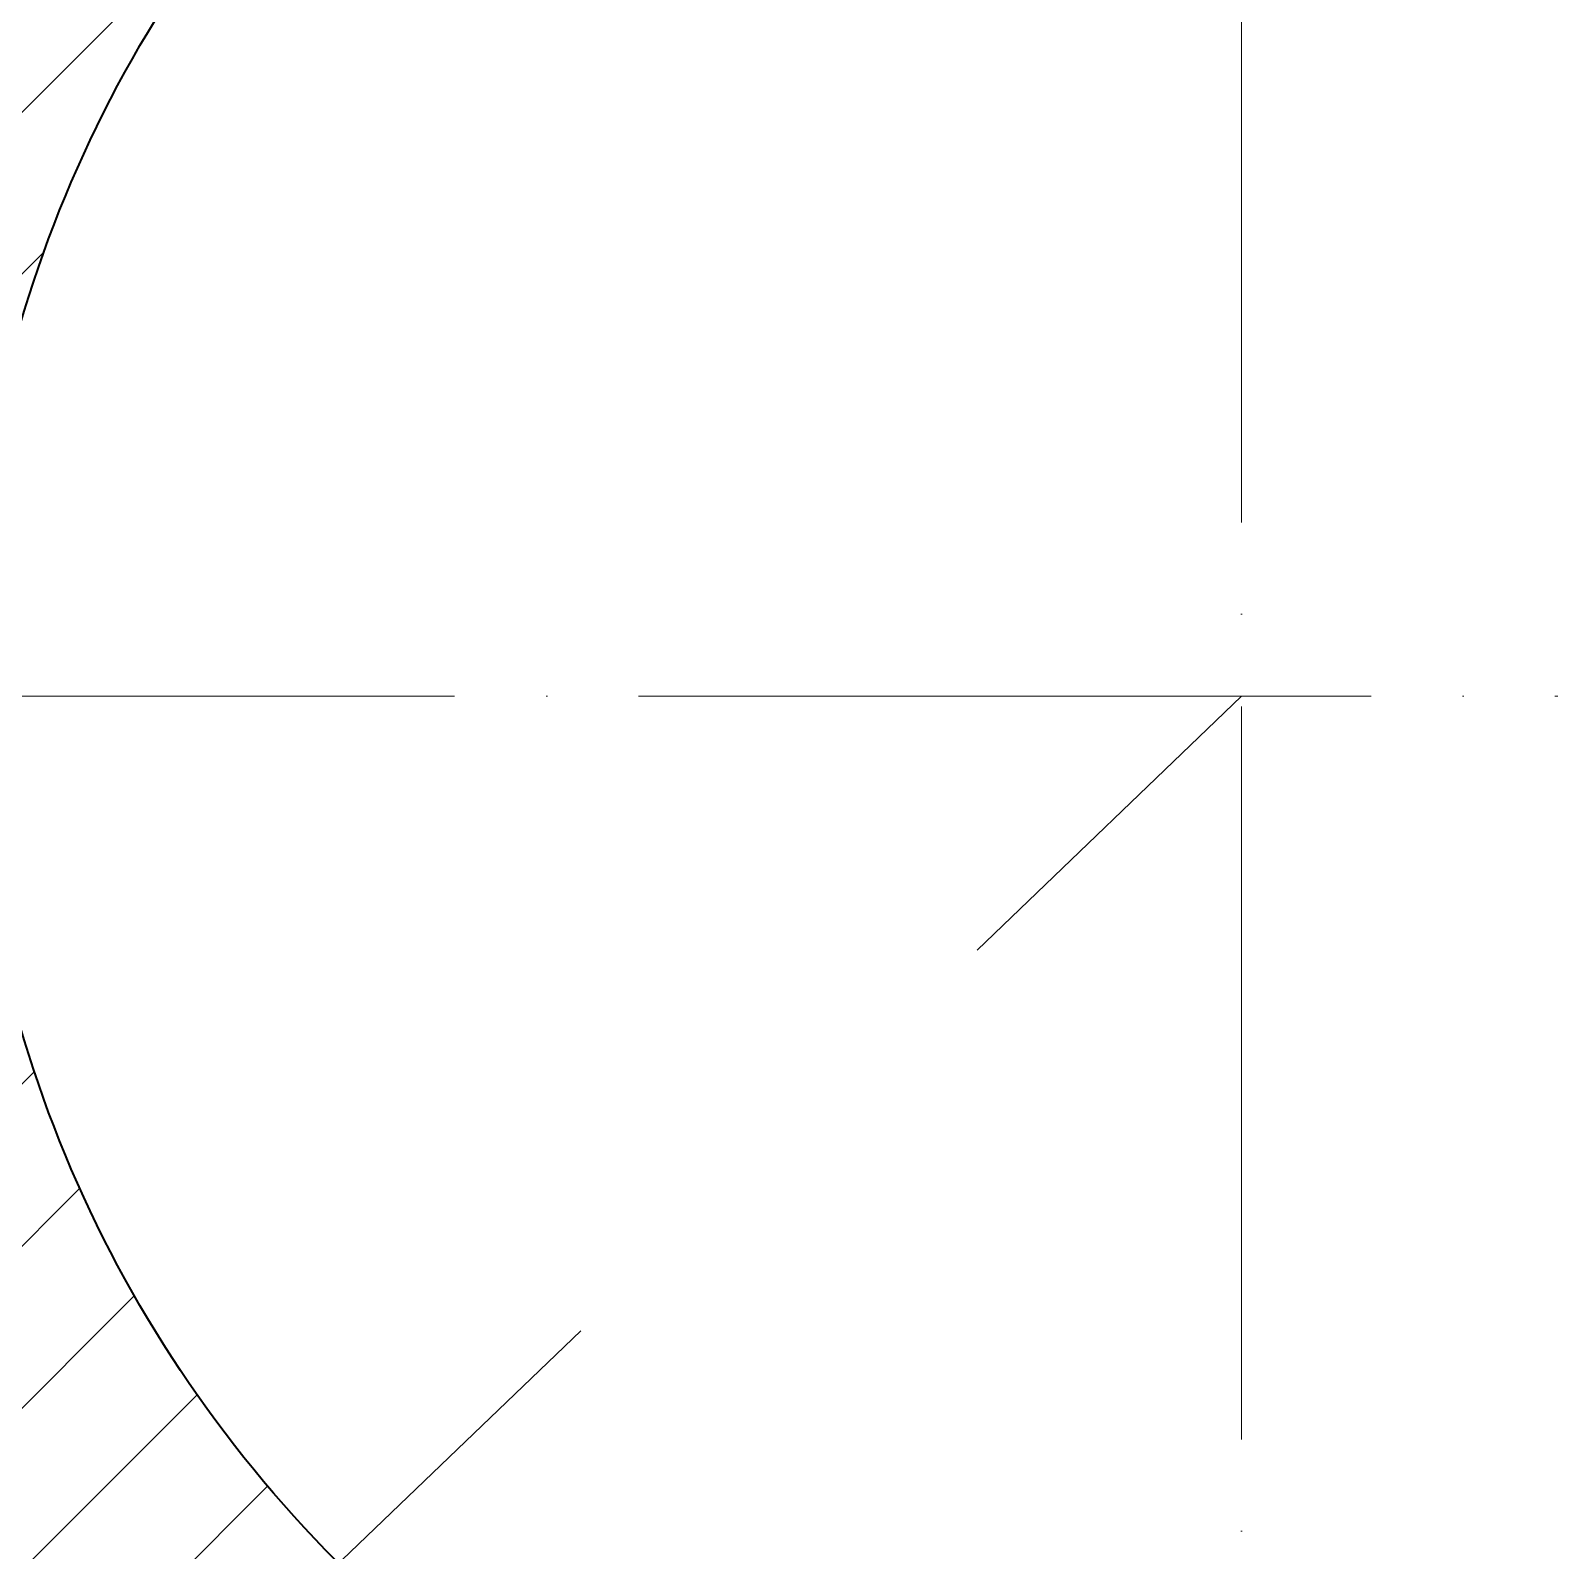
# Model space of a CAD drawing. Header units: millimetres. Extents: x 542654 to 551203, y 315718 to 321804.
# Drawn here: x 548864.7 to 549113.5, y 320551.6 to 320800.5 of the extents above; entities that cross this region are included whole.
import ezdxf

# ---------------------------------------------------------------- set-up
doc = ezdxf.new("R2010")
doc.units = ezdxf.units.MM
doc.linetypes.add('ACAD_ISO03W100', pattern=[30, 12, -18])
doc.linetypes.add('ACAD_ISO04W100', pattern=[30, 24, -3, 0, -3])
doc.layers.add('cad-block.com', color=250, linetype='Continuous')

msp = doc.modelspace()

# ---------------------------------------------------------------- hatches: boundary and pattern name
at = {"layer": 'cad-block.com', "true_color": 0x000000}
h = msp.add_hatch(dxfattribs=at)
h.set_pattern_fill('ANSI31', color=18, scale=150, style=0)
h.set_pattern_definition([(44.99999999999999, (-1130289.92819479, -83054.89975470159), (-13.25825214724777, 13.25825214724777), [])])
edge = h.paths.add_edge_path()
edge.add_line((549295.3502394432, 320691.5106262274), (549265.0349597755, 320691.5106262274))
edge.add_arc((549059.9646969392, 320694.8956410044), 205.098198492298, 269.99938147343465, 359.05432681606516, ccw=False)
edge.add_arc((549059.9602687354, 320694.8956410047), 205.0981984923021, 180, 270.00061852666295, ccw=False)
edge.add_arc((549059.9602687354, 320694.8956410051), 205.0981984919636, 89.99938147333711, 180.0000000000975, ccw=False)
edge.add_arc((549059.9646969378, 320694.8956410051), 205.0981984919529, 89.13139925986889, 90.00061852617512, ccw=False)
edge.add_line((549063.0738547991, 320899.9702717179), (549063.0738547991, 320930.2460656911))
edge.add_arc((549059.9602703311, 320952.5678236369), 22.5378633865556, 270, 277.94075400922486, ccw=False)
edge.add_arc((549059.9602703311, 320952.5678236369), 22.53786338653299, 182.5065500488923, 270, ccw=False)
edge.add_arc((549059.960270233, 320694.8956421185), 257.6721815134787, 95.01310009446473, 95.84570678451092)
edge.add_arc((549026.9769038995, 320945.4118236154), 8.902075436739691, 40.79360237167856, 154.2074251742295)
edge.add_arc((549059.9602026441, 320694.896052318), 257.6717657870512, 99.15532044960189, 99.93082050326147)
edge.add_arc((548993.5240947681, 320943.8049812905), 22.53786338807205, -162.6736691565967, 12.562441612312512, ccw=False)
edge.add_arc((549059.9602702291, 320694.8956415018), 257.6721821206606, 109.9579529468539, 110.8457065872288)
edge.add_arc((548963.2624264631, 320928.3389676984), 8.90207626530273, 55.79360504823717, 169.2074222942567)
edge.add_arc((549059.951445596, 320694.9151472888), 257.6507731298541, 114.1553052169651, 114.903976463756)
edge.add_arc((548931.3856592408, 320918.3526793521), 22.53786338786781, -147.23597142888912, 27.067224660372574, ccw=False)
edge.add_arc((549059.9602440856, 320694.8956778331), 257.6721373788566, 124.9273256208859, 125.845706625749)
edge.add_arc((548906.1377467347, 320895.357335625), 8.90207626544567, 70.79360505078945, 184.2074222946392)
edge.add_arc((549059.9603323663, 320694.8955654978), 257.6722803167949, 129.1553208344293, 129.9719295723273)
edge.add_arc((548877.8061282537, 320877.1449941859), 22.53786338803598, -132.50839783938852, 42.478457488995275, ccw=False)
edge.add_arc((549059.9603172013, 320694.895602719), 257.6722430915866, 139.9981299854052, 140.8457065329401)
edge.add_arc((548859.4958177847, 320848.7145703535), 8.90207626506134, 85.79360504758253, 199.2074222969938)
edge.add_arc((549059.9483936958, 320694.9041554375), 257.657569309404, 144.1553089525024, 144.9881878688959)
edge.add_arc((548837.1548503542, 320823.5095043951), 22.5378634081106, -118.52905506286521, 58.537889106907016, ccw=False)
edge.add_arc((549059.9602659917, 320694.8956431863), 257.6721776833925, 155.0206835545508, 155.8457065966128)
edge.add_arc((548826.5152099938, 320791.5892992553), 8.902076265433163, 100.7936050484336, 214.2074222933218)
edge.add_arc((549059.9602709402, 320694.895640933), 257.6721831218728, 159.1553207616352, 160.038397984689)
edge.add_arc((548811.0670050352, 320761.3439772318), 22.53786341597088, -102.59739950892299, 72.70155670909872, ccw=False)
edge.add_arc((549059.3028025426, 320695.0061855168), 257.0055016575831, 170.0647475199777, 170.846718208902)
edge.add_arc((548809.4434967518, 320727.8745152298), 8.902075714178846, 115.7936033535497, 229.2074239862133)
edge.add_arc((549059.9602722527, 320694.8956409743), 257.6721844003948, 174.1553206907866, 174.9868998939646)
edge.add_arc((548801.3098420047, 320692.9217979315), 24.56876146915646, 4.608082949052516, 85.41516163115381, ccw=False)
edge.add_arc((548801.3098420047, 320696.8694840778), 24.56876146916632, 274.58483836883, 355.3919170507445, ccw=False)
edge.add_arc((549059.9602722527, 320694.8956410349), 257.6721844003947, 185.0131001060354, 185.8446793092134)
edge.add_arc((548809.4434967518, 320661.9167667794), 8.902075714209039, 130.7925760137867, 244.2063966464503)
edge.add_arc((549059.3028025426, 320694.7850964924), 257.0055016575824, 189.1532817910979, 189.9352524800223)
edge.add_arc((548811.0670050352, 320628.4473047774), 22.5378634160599, -72.70155670909872, 102.59739950892288, ccw=False)
edge.add_arc((549059.9602709402, 320694.8956410762), 257.6721831218734, 199.961602015311, 200.8446792383648)
edge.add_arc((548826.5152099938, 320598.2019827539), 8.902076265382094, 145.7925777066781, 259.2063949515664)
edge.add_arc((549059.9602659917, 320694.8956388229), 257.6721776833921, 204.1542934033872, 204.9793164454492)
edge.add_arc((548837.1548503542, 320566.2817776141), 22.53786340817902, -58.537889106907016, 118.5290550628653, ccw=False)
edge.add_arc((549059.9483936958, 320694.8871265717), 257.6575693094043, 215.0118121311041, 215.8446910474976)
edge.add_arc((548859.4958177847, 320541.0767116557), 8.902076264964093, 160.7925777030062, 274.2063949524175)
edge.add_arc((549059.9603172013, 320694.8956792902), 257.6722430915839, 219.1542934670599, 220.0018700145948)
edge.add_arc((548877.8061282537, 320512.6462878233), 22.53786338803818, -42.47845748899522, 132.5083978393885, ccw=False)
edge.add_arc((549059.9603323663, 320694.8957165114), 257.672280316796, 230.0280704276727, 230.8446791655706)
edge.add_arc((548906.1377467347, 320494.4339463842), 8.902076265361798, 175.7925777053608, 289.2063949492106)
edge.add_arc((549059.9602440856, 320694.8956041761), 257.6721373788604, 234.154293374251, 235.072674379114)
edge.add_arc((548931.3856592408, 320471.4386026571), 22.53786338804687, -27.067224660372517, 147.2359714288891, ccw=False)
edge.add_arc((549059.951445596, 320694.8761347205), 257.6507731298516, 245.096023536244, 245.8446947830348)
edge.add_arc((548963.2624264631, 320461.4523143108), 8.902076265412523, 190.7925777057433, 304.2063949517628)
edge.add_arc((549059.9602702291, 320694.8956405075), 257.6721821206631, 249.1542934127712, 250.0420470531461)
edge.add_arc((548993.5240947681, 320445.9863007187), 22.53786338800109, -12.562441612312512, 162.6736691565967, ccw=False)
edge.add_arc((549059.9602026441, 320694.8952296912), 257.6717657870494, 260.0691794967385, 260.8446795503981)
edge.add_arc((549026.9769038995, 320444.3794583938), 8.902075436528206, 205.7925748257705, 319.2063976283214)
edge.add_arc((549059.960270233, 320694.8956398907), 257.6721815134792, 264.154293215489, 264.9868999055353)
edge.add_arc((549059.9602703311, 320437.2234583723), 22.53786338656067, 90, 177.4934499511077, ccw=False)
edge.add_arc((549059.9602703311, 320437.2234583723), 22.53786338653299, 2.5065500488922225, 90, ccw=False)
edge.add_arc((549059.9602704293, 320694.8956398907), 257.6721815134787, 275.0131000944647, 275.8457067845109)
edge.add_arc((549092.9436367628, 320444.3794583938), 8.902075436739691, 220.7936023716786, 334.2074251742295)
edge.add_arc((549059.9603380181, 320694.8952296912), 257.6717657870512, 279.1553204496019, 279.9308205032615)
edge.add_arc((549126.3964458941, 320445.9863007187), 22.53786338807205, 17.32633084340341, 192.5624416123124, ccw=False)
edge.add_arc((549059.9602704331, 320694.8956405075), 257.6721821206606, 289.9579529468539, 290.8457065872288)
edge.add_arc((549156.6581141992, 320461.4523143108), 8.90207626530273, 235.7936050482372, 349.2074222942567)
edge.add_arc((549059.9690950663, 320694.8761347205), 257.6507731298541, 294.1553052169652, 294.903976463756)
edge.add_arc((549188.5348814215, 320471.4386026571), 22.53786338786781, 32.764028571110885, 207.0672246603726, ccw=False)
edge.add_arc((549059.9602965766, 320694.8956041761), 257.6721373788566, 304.927325620886, 305.845706625749)
edge.add_arc((549213.7827939276, 320494.4339463842), 8.90207626544567, 250.7936050507894, 364.2074222946392)
edge.add_arc((549059.960208296, 320694.8957165114), 257.6722803167949, 309.1553208344293, 309.9719295723273)
edge.add_arc((549242.1144124086, 320512.6462878233), 22.53786338803598, 47.49160216061148, 222.4784574889952, ccw=False)
edge.add_arc((549059.9602234609, 320694.8956792902), 257.6722430915866, 319.9981299854052, 320.8457065329401)
edge.add_arc((549260.4247228776, 320541.0767116557), 8.90207626506134, 265.7936050475825, 379.2074222969937)
edge.add_arc((549059.9721469665, 320694.8871265717), 257.657569309404, 324.1553089525024, 324.9881878688959)
edge.add_arc((549282.7656903081, 320566.2817776141), 22.5378634081106, 61.470944937134675, 238.53788910690702, ccw=False)
edge.add_arc((549059.9602746705, 320694.8956388229), 257.6721776833925, 335.0206835545508, 335.8457065966128)
edge.add_arc((549293.4053306684, 320598.2019827539), 8.902076265433163, 280.7936050484336, 394.2074222933219)
edge.add_arc((549059.960269722, 320694.8956410762), 257.6721831218728, 339.1553207616352, 340.038397984689)
edge.add_arc((549308.853535627, 320628.4473047774), 22.53786341597088, 77.40260049107712, 252.7015567090987, ccw=False)
edge.add_arc((549060.6177381197, 320694.7850964924), 257.0055016575831, 350.0647475199777, 350.8467182089021)
edge.add_arc((549310.4770439104, 320661.9167667794), 8.902075714178846, 295.7936033535498, 409.2074239862133)
edge.add_arc((549059.9602684096, 320694.8956410349), 257.6721844003948, 354.1553206907866, 354.9868998939645)
edge.add_arc((549318.7087217714, 320697.0672663772), 24.77388174687306, 192.9613831981066, 265.2257478343733, ccw=False)

# ---------------------------------------------------------------- linework, layer by layer
at = {"layer": 'cad-block.com', "color": 18, "linetype": 'ACAD_ISO04W100', "lineweight": 15, "ltscale": 5, "true_color": 0x000000}
for points in [[(549063.0738547991, 321140.1357577879), (549063.0738547991, 320314.5963088438)], [(549534.605304532, 320691.5106262274), (548667.7960479524, 320691.5106262274), (548667.7960479524, 320691.5106262274), (548667.7960479524, 320691.5106262274)]]:
    msp.add_lwpolyline(points, dxfattribs=at)
at = {"layer": 'cad-block.com', "color": 18, "lineweight": 40, "true_color": 0x000000}
msp.add_lwpolyline([(549265.0349597755, 320691.5106262274, -0.4093906995668117), (549059.9624828375, 320489.7974425243, -0.4142167242541547), (548854.8620702435, 320694.8956410047, -0.4142167242551216), (549059.9624828375, 320899.993839485, -0.003792702715042156)], format="xyb", dxfattribs=at)
at = {"layer": 'cad-block.com', "color": 18, "linetype": 'ACAD_ISO03W100', "ltscale": 5, "true_color": 0x000000}
msp.add_lwpolyline([(549063.0738547991, 320691.5106262274), (548609.3196118235, 320255.9429352189)], dxfattribs=at)
at = {"layer": 'cad-block.com', "color": 18, "lineweight": 15, "true_color": 0x000000}
msp.add_arc((549059.9602687358, 320694.8956410047), 262.6993663349334, 89.32089854469706, 359.2616943487067, dxfattribs=at)

doc.saveas('drawing.dxf')
